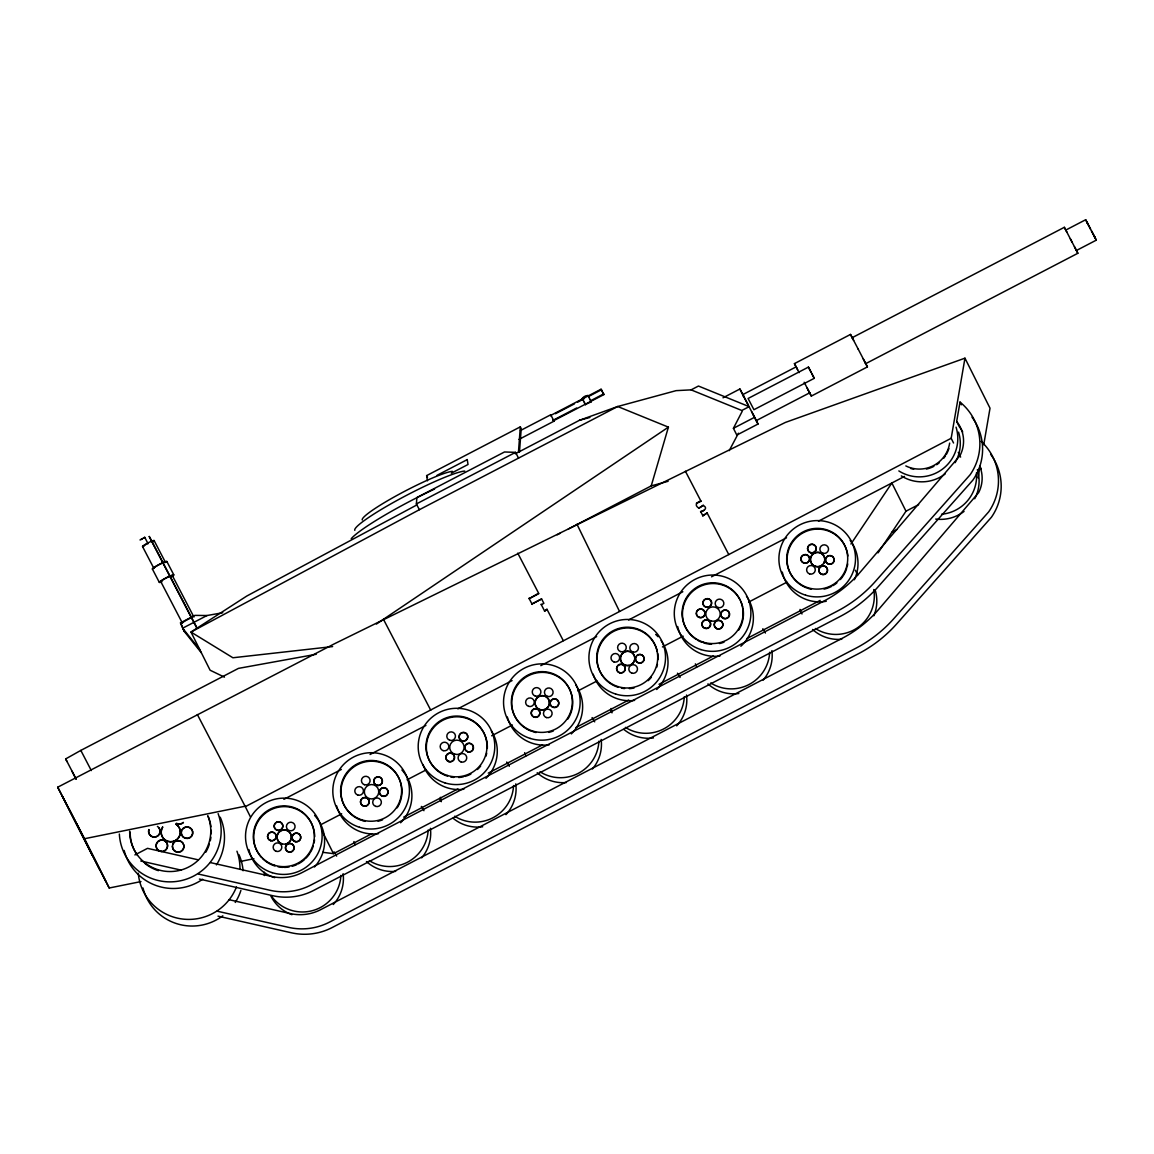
<?xml version="1.0" encoding="UTF-8"?>
<svg xmlns="http://www.w3.org/2000/svg" width="1154" height="1154" viewBox="0 0 1154 1154"><rect width="100%" height="100%" fill="white"/><g stroke="black" fill="none" stroke-linecap="round" stroke-linejoin="round"><path stroke-width="1.5" d="M518.463 452.137L520.324 426.85L426.634 475.607L427.456 480.8M519.473 452.209L521.219 428.624L520.324 426.85M224.453 677.138L210.1 670.214L190.987 632.06L419.378 509.707L416.378 503.952L416.882 497.562L504.486 451.979L515.549 452.354L518.535 458.109M953.55 442.992L951.184 438.275L964.96 358.173L785.398 422.422L334.227 643.889L57.7 787.216L109.212 888.003L140.976 881.584M210.518 862.615L271.753 876.492A44.371 44.083 -26.6 0 0 301.425 872.914L823.653 601.191A122.093 121.314 -26.6 0 0 859.586 572.903L960.07 455.498A31.721 31.519 -26.6 0 0 956.68 421.47L960.013 402.097L961.369 404.794M978.044 477.857L979.847 467.399M983.742 444.766L990.017 408.199L964.96 358.173M568.316 529.022L651.231 485.892L668.411 427.139L617.707 406.511L579.467 420.287L515.304 453.782M140.023 539.957L144.74 537.317L143.572 538.24M723.01 397.798L739.916 388.999L758.019 424.037L736.815 435.072L733.41 428.307L742.21 411.314M729.213 450.651L738.459 433.197M850.931 544.024L891.854 482.992L905.991 511.193L878.035 552.867M149.342 536.48L197.146 628.266M149.154 536.509L196.959 628.339M376.392 624.069L668.411 427.139M416.695 505.019L246.812 596.027L190.987 632.06L232.906 657.766L332.626 646.572M520.468 430.529L550.732 414.776L551.295 415.844L550.732 414.776M582.712 399.428C580.722 397.683 588.266 393.745 588.526 396.471L587.963 395.404M551.352 415.974L550.992 415.281L601.061 389.23L602.013 391.076L601.364 389.792L588.699 396.413M437.106 475.289L467.269 459.595M555.463 413.723L574.461 403.828M577.62 402.183L583.953 398.895M451.329 473.183L468.019 464.499L467.226 459.523M552.881 420.359L576.625 408.011M590.877 400.597L603.542 394.004L601.898 390.845L602.33 391.682M553.79 420.647L553.271 419.652L553.776 420.633L603.859 394.596L602.893 392.749M519.011 439.385L554.05 421.152L553.531 420.143L554.035 421.138M585.366 404.535L591.281 401.78L590.747 400.77M201.344 652.746L184.265 631.426L180.5 622.857L194.867 615.385L206.999 615.529L222.765 612.731M416.378 503.952L515.549 452.354M206.999 615.529L182.649 628.194L199.729 649.529M419.378 509.707L617.707 406.511L676.114 390.643L691.102 389.864L698.458 386.042L749.162 406.655L741.806 410.478L691.102 389.864M796.029 366.727L794.428 363.625L850.512 334.429L858.215 349.172M744.128 397.192L742.758 394.625L796.116 366.871L797.573 369.612M852.633 338.511L852.2 337.675L1064.334 227.309L1075.34 248.413L1077.85 253.274L865.716 363.654L865.183 362.659M1090.501 228.982L1085.669 219.736L1065.777 230.079L1066.916 232.242M808.42 367.102L814.262 378.324L753.937 409.713L748.081 398.491L808.42 367.102L811.017 372.064M66.99 761.553L65.663 758.914L80.823 750.403L238.46 668.382L316.268 654.26M733.41 428.307L754.629 417.272M1093.718 235.156L1096.3 240.147L1076.408 250.505L1075.99 249.726M755.74 419.609L756.274 420.604L809.632 392.836L808.348 390.355M809.502 392.648L811.32 396.082L867.419 366.9L863.221 358.793M557.166 534.836L560.354 533.177M696.367 503.259C709.494 498.413 689.515 502.322 698.906 508.164L703.175 505.394L698.906 508.164M538.831 593.661L529.196 598.666L538.615 593.214L517.757 553.155M703.853 510.371C693.338 514.121 711.744 509.967 703.175 505.394M541.601 598.955L531.965 603.975L541.601 598.955L543.866 603.34L541.298 604.682M707.128 512.967L702.858 515.751L707.128 512.967L728.765 554.555L245.312 806.66L197.363 714.542M546.967 609.283L544.616 611.057L546.967 609.283L563.296 640.658M134.874 854.926L147.524 848.349L198.272 859.845M951.184 438.275L728.765 554.555M283.884 799.333L341.339 769.444M370.059 754.5L425.913 725.433M457.821 708.83L512.073 680.6M540.808 665.656L596.647 636.604M628.569 619.986L682.822 591.757M711.542 576.812L786.538 537.793M818.46 521.19L904.505 476.414M905.991 511.193L918.642 504.615M320.942 824.634L341.685 813.83M407.102 779.787L426.259 769.833M491.676 735.79L512.434 725M577.851 690.957L596.993 680.99M662.425 646.947L683.168 636.157M748.6 602.114L786.884 582.179M891.97 532.153L896.745 529.672M322.86 852.316L333.477 853.657L371.776 833.722M403.684 817.119L457.936 788.889M488.257 773.122L542.51 744.893M576.019 727.453L628.685 700.045M659.006 684.279L713.259 656.049M746.768 638.609L820.162 600.412M142.317 538.947L141.004 539.567M146.01 544.399L142.923 546.361L143.774 546.174M146.645 544.111L148.058 543.693L144.74 537.317M579.467 420.287L589.896 417.445M651.231 485.892L668.123 481.29M57.7 787.216L84.516 838.727L245.095 806.228L250.375 816.772M239.801 861.576L253.909 858.72M140.788 860.999L180.99 870.102M198.459 874.068L270.123 890.311A59.575 59.186 -26.6 0 0 310.945 885.017L837.097 611.259A133.056 132.205 -26.6 0 0 875.367 581.428L970.11 474.77A54.281 53.935 -26.6 0 0 960.013 402.097M199.426 879.074L272.834 895.72A59.575 59.186 -26.6 0 0 313.657 890.426L839.795 616.654A133.056 132.205 -26.6 0 0 878.079 586.838L972.822 480.179A54.281 53.935 -26.6 0 0 972 417.185M229.098 899.702L290.346 913.579A44.371 44.083 -26.6 0 0 320.019 910.001L842.247 638.277A122.093 121.314 -26.6 0 0 878.165 609.99L978.664 492.585A31.721 31.519 -26.6 0 0 979.818 466.317M217.053 911.155L288.716 927.398A59.575 59.186 -26.6 0 0 329.525 922.104L855.677 648.346A133.056 132.205 -26.6 0 0 893.946 618.515L988.689 511.857A54.281 53.935 -26.6 0 0 981.145 441.376M218.005 916.161L291.414 932.793A59.575 59.186 -26.6 0 0 332.237 927.513L858.388 653.741A133.056 132.205 -26.6 0 0 896.658 623.925L991.401 517.266A54.281 53.935 -26.6 0 0 990.594 454.258M1096.271 240.104L1091.468 230.901M852.2 337.675L853.657 340.43M867.419 366.9L865.601 363.467M814.248 378.296L811.666 373.362M794.428 363.625L799.131 372.612M809.632 392.836L809.098 391.841M742.758 394.625L743.551 396.024M753.331 414.863L753.75 415.642L751.788 411.834M603.455 393.846L602.85 392.692M603.845 394.581L603.311 393.557M588.338 396.111L589.103 397.596M591.266 401.765L590.502 400.279M582.193 398.433L582.741 399.486M582.554 399.125L583.232 400.424M551.006 415.296L553.43 419.955M1087.573 223.371L1085.669 219.736M1094.396 236.512L1095.319 238.272L1094.497 236.685M743.291 395.62L747.85 404.275M602.576 392.158L602.965 392.908M589.016 397.423L590.285 399.875M583.693 401.289L582.496 399.024M1090.184 228.434L1093.141 234.031M1087.645 223.544L1090.328 228.708M1092.737 233.281L1094.324 236.325M1070.335 238.806L1072.109 242.21M858.028 348.796L864.274 360.827M804.165 382.248L808.189 390.009M755.567 419.32L758.019 424.037M685.418 471.265L701.069 501.37M700.651 511.482L702.858 515.751M590.184 399.673L590.66 400.582M583.664 401.231L584.515 402.876M584.414 402.674L584.89 403.597M541.082 604.234L544.616 611.057M528.979 598.234L532.196 604.407M383.445 619.294L430.745 710.186M166.84 561.464L173.807 574.865M154.102 540.548L165.383 562.229M172.35 575.615L193.93 617.073M142.548 546.563L153.828 568.244M160.795 581.63L182.375 623.073M152.371 568.994L159.339 582.395M80.823 750.403L91.325 770.583M65.663 758.914L76.164 779.094M1088.251 224.727L1086.65 221.611L1087.472 223.198M1074.432 246.682L1077.85 253.274M807.122 387.975L811.32 396.082M753.764 415.743L756.274 420.604M601.768 390.615L601.061 389.23M584.717 403.28L585.193 404.174M1065.604 229.79L1064.334 227.309M852.114 337.545L850.512 334.429M864.447 361.159L865.716 363.654M584.977 403.77L585.496 404.78M796.116 366.871L796.534 367.693M956.68 421.47L959.392 426.879A31.721 31.519 -26.6 0 1 962.681 431.899M958.267 452.397L960.618 457.099M855.359 570.264L857.711 574.966M739.916 388.999L743.306 395.779M426.634 475.607L427.514 477.367M322.485 831.717L333.477 853.657M180.5 622.857L184.265 631.426M72.01 771.218L75.948 779.065M84.516 838.727L109.212 888.003M76.871 824.071L105.678 881.166M69.572 810.065L99.417 869.15M62.287 796.058L92.132 855.143M576.957 524.233L619.51 611.404M220.212 817.191A51.007 50.675 -26.6 0 1 216.433 864.909M202.642 879.247A51.007 50.675 -26.6 0 1 124.156 850.469M218.135 813.657A51.007 50.675 -26.6 0 1 180.298 880.819A51.007 50.675 -26.6 0 1 119.352 834.025M207.734 815.575A40.621 40.361 -26.6 0 1 178.033 870.751A40.621 40.361 -26.6 0 1 129.666 831.226M208.225 816.542A40.621 40.361 -26.6 0 1 210.937 826.726M211.24 830.26A40.621 40.361 -26.6 0 1 211.225 833.765M210.908 837.27A40.621 40.361 -26.6 0 1 210.288 840.761M209.364 844.165A40.621 40.361 -26.6 0 1 205.773 852.229M158.415 870.679A40.621 40.361 -26.6 0 1 144.553 863.134M137.427 855.374A40.621 40.361 -26.6 0 1 130.142 832.193M175.567 841.439A5.77 5.741 -26.6 0 1 183.717 844.786A5.77 5.741 -26.6 0 1 178.957 852.215A5.77 5.741 -26.6 0 1 172.451 846.286M172.725 844.815A5.77 5.741 -26.6 0 1 174.326 842.305M165.008 841.006A5.77 5.741 -26.6 0 1 163.132 851.464M161.632 851.594A5.77 5.741 -26.6 0 1 156.223 844.872A5.77 5.741 -26.6 0 1 163.637 840.372M158.646 827.548A5.77 5.741 -26.6 0 1 155.617 837.039A5.77 5.741 -26.6 0 1 148.895 829.726M183.414 822.586A5.77 5.741 -26.6 0 1 176.418 823.22M182.173 829.712A5.77 5.741 -26.6 0 1 191.91 829.683A5.77 5.741 -26.6 0 1 187.77 838.468A5.77 5.741 -26.6 0 1 181.539 831.068M175.898 824.028A9.621 9.564 -26.6 0 1 178.798 837.227A9.621 9.564 -26.6 0 1 165.527 840.199A9.621 9.564 -26.6 0 1 162.613 826.985M157.406 826.394A5.77 5.741 -26.6 0 1 159.396 833.88A5.77 5.741 -26.6 0 1 152.068 836.563A5.77 5.741 -26.6 0 1 148.794 829.538M183.313 822.398A5.77 5.741 -26.6 0 1 177.673 823.653M175.999 824.216A9.621 9.564 -26.6 0 1 178.899 837.429A9.621 9.564 -26.6 0 1 165.628 840.386A9.621 9.564 -26.6 0 1 162.714 827.187M958.556 432.13A38.342 38.096 -26.6 0 1 955.108 462.682M945.227 473.89A38.342 38.096 -26.6 0 1 901.332 475.91M956.06 427.153A38.342 38.096 -26.6 0 1 898.836 470.933M949.655 443.122A30.538 30.336 -26.6 0 1 905.818 465.927M948.92 448.502A30.538 30.336 -26.6 0 1 946.367 454.344M945.544 455.7A30.538 30.336 -26.6 0 1 943.683 458.282M939.212 462.826A30.538 30.336 -26.6 0 1 936.63 464.73M933.874 466.346A30.538 30.336 -26.6 0 1 926.388 469.087M913.694 469.216A30.538 30.336 -26.6 0 1 910.621 468.437M401.909 769.992A38.342 38.096 -26.6 0 1 400.611 822.759M378.512 833.65A38.342 38.096 -26.6 0 1 336.593 805.795M360.726 820.076A30.538 30.336 -26.6 0 1 343.762 779.065A30.538 30.336 -26.6 0 1 386.1 764.857A30.538 30.336 -26.6 0 1 397.164 807.843M382.58 819.83A30.538 30.336 -26.6 0 1 378.007 821.23M365.313 821.374A30.538 30.336 -26.6 0 1 362.226 820.581M575.774 685.043A38.342 38.096 -26.6 0 1 571.345 733.915M549.246 744.806A38.342 38.096 -26.6 0 1 507.327 716.951M531.475 731.232A30.538 30.336 -26.6 0 1 514.496 690.222A30.538 30.336 -26.6 0 1 556.834 676.013A30.538 30.336 -26.6 0 1 567.898 719.014M553.329 730.987A30.538 30.336 -26.6 0 1 548.741 732.401M536.047 732.53A30.538 30.336 -26.6 0 1 532.975 731.751M314.624 815.416A38.342 38.096 -26.6 0 1 314.479 866.971M274.695 877.675A38.342 38.096 -26.6 0 1 248.903 849.604M261.641 857.595A30.538 30.336 -26.6 0 1 273.094 808.766A30.538 30.336 -26.6 0 1 314.681 836.679M314.537 839.838A30.538 30.336 -26.6 0 1 314.061 842.997M313.253 846.07A30.538 30.336 -26.6 0 1 310.686 851.912M309.863 853.268A30.538 30.336 -26.6 0 1 305.882 858.259M304.728 859.355A30.538 30.336 -26.6 0 1 298.194 863.928M296.766 864.62A30.538 30.336 -26.6 0 1 292.25 866.265M289.149 866.957A30.538 30.336 -26.6 0 1 284.36 867.39M282.773 867.361A30.538 30.336 -26.6 0 1 278.027 866.798M274.94 866.005A30.538 30.336 -26.6 0 1 262.751 858.72M275.618 822.99A4.342 4.313 -26.6 0 1 282.687 824.865A4.342 4.313 -26.6 0 1 277.97 830.447A4.342 4.313 -26.6 0 1 274.897 823.855M282.066 844.021A7.241 7.184 -26.6 0 1 278.532 832.784A7.241 7.184 -26.6 0 1 290.361 833.275A7.241 7.184 -26.6 0 1 285.803 844.18M491.344 730.843A38.342 38.096 -26.6 0 1 485.978 778.33M463.879 789.235A38.342 38.096 -26.6 0 1 422.955 764.554M447.593 776.166A30.538 30.336 -26.6 0 1 427.095 740.666A30.538 30.336 -26.6 0 1 460.908 717.038A30.538 30.336 -26.6 0 1 487.32 748.412M486.714 753.158A30.538 30.336 -26.6 0 1 485.906 756.231M480.67 766.025A30.538 30.336 -26.6 0 1 477.395 769.516M470.861 774.089A30.538 30.336 -26.6 0 1 464.918 776.426M463.374 776.815A30.538 30.336 -26.6 0 1 458.628 777.493M453.854 777.421A30.538 30.336 -26.6 0 1 450.68 776.959M661.141 640.614A38.342 38.096 -26.6 0 1 656.713 689.501M634.613 700.391A38.342 38.096 -26.6 0 1 593.156 674.138M655.674 634.397A38.342 38.096 -26.6 0 1 658.025 636.734M657.679 653.236A30.538 30.336 -26.6 0 1 658.054 659.583M657.448 664.315A30.538 30.336 -26.6 0 1 656.64 667.401M651.404 677.182A30.538 30.336 -26.6 0 1 648.13 680.687M634.109 687.972A30.538 30.336 -26.6 0 1 629.363 688.649M624.588 688.577A30.538 30.336 -26.6 0 1 621.415 688.116M618.342 687.337A30.538 30.336 -26.6 0 1 607.047 635.984A30.538 30.336 -26.6 0 1 657.376 651.678M636.936 655.66A4.342 4.313 -26.6 0 1 643.99 657.52A4.342 4.313 -26.6 0 1 639.273 663.117A4.342 4.313 -26.6 0 1 636.2 656.525M629.204 665.497A7.241 7.184 -26.6 0 1 620.607 656.943A7.241 7.184 -26.6 0 1 632.075 652.76A7.241 7.184 -26.6 0 1 630.978 664.863M746.508 596.2A38.342 38.096 -26.6 0 1 740.882 646.226M719.981 655.977A38.342 38.096 -26.6 0 1 677.672 626.507M740.738 601.234A30.538 30.336 -26.6 0 1 742.743 607.264M743.046 608.822A30.538 30.336 -26.6 0 1 738.632 630.171M724.063 642.158A30.538 30.336 -26.6 0 1 719.476 643.557M711.542 644.264A30.538 30.336 -26.6 0 1 703.709 642.908M702.209 642.403A30.538 30.336 -26.6 0 1 697.853 640.383M696.497 639.576A30.538 30.336 -26.6 0 1 692.414 591.569A30.538 30.336 -26.6 0 1 740.046 599.82M696.554 612.125A4.342 4.313 -26.6 0 1 703.623 610.221A4.342 4.313 -26.6 0 1 702.324 617.39A4.342 4.313 -26.6 0 1 696.352 613.236M850.152 540.418A38.342 38.096 -26.6 0 1 854.378 579.755M826.264 601.277A38.342 38.096 -26.6 0 1 782.297 572.081M806.834 587.963A30.538 30.336 -26.6 0 1 787.706 553.502A30.538 30.336 -26.6 0 1 818.979 529.123A30.538 30.336 -26.6 0 1 847.887 555.954M847.728 563.888A30.538 30.336 -26.6 0 1 847.079 567.018M846.647 568.547A30.538 30.336 -26.6 0 1 840.357 579.553M836.924 582.871A30.538 30.336 -26.6 0 1 832.972 585.626M831.587 586.391A30.538 30.336 -26.6 0 1 824.1 589.117M811.406 589.261A30.538 30.336 -26.6 0 1 808.334 588.468M823.422 566.008A4.342 4.313 -26.6 0 1 827.057 572.297A4.342 4.313 -26.6 0 1 819.773 572.961A4.342 4.313 -26.6 0 1 822.297 566.109M830.043 555.665A4.342 4.313 -26.6 0 1 833.693 561.969A4.342 4.313 -26.6 0 1 826.408 562.618A4.342 4.313 -26.6 0 1 828.918 555.766M822.514 564.912A7.241 7.184 -26.6 0 1 810.757 561.81A7.241 7.184 -26.6 0 1 818.619 552.477A7.241 7.184 -26.6 0 1 823.74 563.469M236.945 851.205A51.007 50.675 -26.6 0 1 239.974 869.121M236.469 886.936A51.007 50.675 -26.6 0 1 138.278 873.217M239.022 854.739A51.007 50.675 -26.6 0 1 243.105 870.751M240.897 890.441A51.007 50.675 -26.6 0 1 235.243 902.457M222.823 915.814A51.007 50.675 -26.6 0 1 142.981 888.003M979.732 466.389A31.721 31.519 -26.6 0 1 981.261 468.986M976.472 472.823A38.342 38.096 -26.6 0 1 941.549 514.237M977.366 469.664A38.342 38.096 -26.6 0 1 974.726 498.759M964.052 511.424A38.342 38.096 -26.6 0 1 935.706 519.069M428.177 829.971A38.342 38.096 -26.6 0 1 369.266 860.624M355.172 844.613A38.342 38.096 -26.6 0 1 353.903 841.54M421.354 806.43A38.342 38.096 -26.6 0 1 423.951 810.699M430.399 828.298A38.342 38.096 -26.6 0 1 421.7 857.826M395.663 871.371A38.342 38.096 -26.6 0 1 366.467 861.562M598.926 741.128A38.342 38.096 -26.6 0 1 540 771.781M525.907 755.783A38.342 38.096 -26.6 0 1 524.637 752.696M592.089 717.6A38.342 38.096 -26.6 0 1 594.685 721.856M601.147 739.454A38.342 38.096 -26.6 0 1 592.435 768.982M566.398 782.542A38.342 38.096 -26.6 0 1 537.201 772.718M340.892 875.381A38.342 38.096 -26.6 0 1 271.204 895.778M264.367 875.569A38.342 38.096 -26.6 0 1 264.381 872.251M334.069 851.854A38.342 38.096 -26.6 0 1 336.651 856.109M343.113 873.708A38.342 38.096 -26.6 0 1 333.29 904.505M291.948 914.689A38.342 38.096 -26.6 0 1 271.103 896.499M513.559 785.542A38.342 38.096 -26.6 0 1 454.633 816.21M441.275 801.684A38.342 38.096 -26.6 0 1 439.876 798.669M506.721 762.015A38.342 38.096 -26.6 0 1 509.318 766.27M515.78 783.869A38.342 38.096 -26.6 0 1 505.957 814.666M482.689 826.769A38.342 38.096 -26.6 0 1 453.089 818.244M441.232 800.515A38.342 38.096 -26.6 0 1 440.381 797.313M684.293 696.713A38.342 38.096 -26.6 0 1 625.367 727.366M612.009 712.84A38.342 38.096 -26.6 0 1 610.61 709.84M677.456 673.186A38.342 38.096 -26.6 0 1 680.052 677.441M686.515 695.04A38.342 38.096 -26.6 0 1 676.691 725.837M653.438 737.925A38.342 38.096 -26.6 0 1 623.824 729.4M611.966 711.672A38.342 38.096 -26.6 0 1 611.115 708.469M769.66 652.284A38.342 38.096 -26.6 0 1 710.734 682.952M696.655 666.94A38.342 38.096 -26.6 0 1 695.372 663.853M762.823 628.757A38.342 38.096 -26.6 0 1 765.419 633.027M771.882 650.625A38.342 38.096 -26.6 0 1 763.169 680.153M738.805 693.511A38.342 38.096 -26.6 0 1 707.936 683.889M873.751 589.55A38.342 38.096 -26.6 0 1 815.359 628.512M802.001 613.986A38.342 38.096 -26.6 0 1 799.996 609.427M875.078 589.708A38.342 38.096 -26.6 0 1 873.866 615.774M841.756 639.258A38.342 38.096 -26.6 0 1 812.56 629.449M351.22 538.716A73.091 8.28 -27.5 0 1 434.568 489.065M354.826 530.35A63.499 7.184 -27.5 0 1 400.611 498.485A63.499 7.184 -27.5 0 1 464.73 471.063M362.284 519.978A52.089 5.9 -27.5 0 1 399.847 493.854A52.089 5.9 -27.5 0 1 452.455 471.351M182.491 622.799A6.506 0.736 -27.5 0 1 190.756 617.996M161.733 581.558A6.506 0.736 -27.5 0 1 166.248 577.966A6.506 0.736 -27.5 0 1 171.744 576.351M161.748 581.876A8.15 0.923 -27.5 0 1 161.171 580.707A8.15 0.923 -27.5 0 1 171.398 575.384A8.15 0.923 -27.5 0 1 171.989 576.538M154.117 568.302A6.506 0.736 -27.5 0 1 159.281 564.58A6.506 0.736 -27.5 0 1 165.267 562.503M152.732 569.081A8.15 0.923 -27.5 0 1 160.146 563.917A8.15 0.923 -27.5 0 1 166.075 562.387M143.485 546.477A6.506 0.736 -27.5 0 1 144.74 544.731A6.506 0.736 -27.5 0 1 152.53 540.822A6.506 0.736 -27.5 0 1 152.645 541.89M176.374 851.811A5.77 5.741 -26.6 0 0 183.746 845.074A5.77 5.741 -26.6 0 0 174.24 842.103A5.77 5.741 -26.6 0 0 176.374 851.811M160.045 851.147A5.77 5.741 -26.6 0 0 167.431 844.411A5.77 5.741 -26.6 0 0 157.91 841.439A5.77 5.741 -26.6 0 0 160.045 851.147M185.188 838.064A5.77 5.741 -26.6 0 0 192.574 831.327A5.77 5.741 -26.6 0 0 183.053 828.356A5.77 5.741 -26.6 0 0 185.188 838.064M359.5 827.274A38.342 38.096 -26.6 0 0 408.53 782.499A38.342 38.096 -26.6 0 0 345.32 762.794A38.342 38.096 -26.6 0 0 359.5 827.274M361.866 819.859A30.538 30.336 -26.6 0 0 400.914 784.201A30.538 30.336 -26.6 0 0 350.571 768.506A30.538 30.336 -26.6 0 0 361.866 819.859M375.742 806.401A4.342 4.313 -26.6 0 0 381.282 801.338A4.342 4.313 -26.6 0 0 374.127 799.102A4.342 4.313 -26.6 0 0 375.742 806.401M363.539 806.04A4.342 4.313 -26.6 0 0 369.092 800.977A4.342 4.313 -26.6 0 0 361.938 798.741A4.342 4.313 -26.6 0 0 363.539 806.04M357.827 795.063A4.342 4.313 -26.6 0 0 363.366 790A4.342 4.313 -26.6 0 0 356.211 787.764A4.342 4.313 -26.6 0 0 357.827 795.063M364.448 784.72A4.342 4.313 -26.6 0 0 370.001 779.657A4.342 4.313 -26.6 0 0 362.846 777.421A4.342 4.313 -26.6 0 0 364.448 784.72M376.795 785.369A4.342 4.313 -26.6 0 0 382.349 780.306A4.342 4.313 -26.6 0 0 375.194 778.07A4.342 4.313 -26.6 0 0 376.795 785.369M382.436 796.217A4.342 4.313 -26.6 0 0 387.989 791.139A4.342 4.313 -26.6 0 0 380.834 788.918A4.342 4.313 -26.6 0 0 382.436 796.217M369.367 798.611A7.241 7.184 -26.6 0 0 378.613 790.158A7.241 7.184 -26.6 0 0 366.683 786.437A7.241 7.184 -26.6 0 0 369.367 798.611M363.467 805.896A4.342 4.313 -26.6 0 0 369.02 800.833A4.342 4.313 -26.6 0 0 361.866 798.597A4.342 4.313 -26.6 0 0 363.467 805.896M376.723 785.225A4.342 4.313 -26.6 0 0 382.277 780.162A4.342 4.313 -26.6 0 0 375.122 777.926A4.342 4.313 -26.6 0 0 376.723 785.225M382.363 796.072A4.342 4.313 -26.6 0 0 387.917 790.995A4.342 4.313 -26.6 0 0 380.762 788.773A4.342 4.313 -26.6 0 0 382.363 796.072M530.234 738.43A38.342 38.096 -26.6 0 0 579.265 693.669A38.342 38.096 -26.6 0 0 516.054 673.95A38.342 38.096 -26.6 0 0 530.234 738.43M532.6 731.016A30.538 30.336 -26.6 0 0 571.648 695.372A30.538 30.336 -26.6 0 0 521.305 679.677A30.538 30.336 -26.6 0 0 532.6 731.016M546.477 717.572A4.342 4.313 -26.6 0 0 552.016 712.494A4.342 4.313 -26.6 0 0 544.861 710.273A4.342 4.313 -26.6 0 0 546.477 717.572M534.273 717.211A4.342 4.313 -26.6 0 0 539.827 712.148A4.342 4.313 -26.6 0 0 532.672 709.912A4.342 4.313 -26.6 0 0 534.273 717.211M528.633 706.363A4.342 4.313 -26.6 0 0 534.187 701.3A4.342 4.313 -26.6 0 0 527.032 699.064A4.342 4.313 -26.6 0 0 528.633 706.363M535.254 696.035A4.342 4.313 -26.6 0 0 540.808 690.972A4.342 4.313 -26.6 0 0 533.653 688.736A4.342 4.313 -26.6 0 0 535.254 696.035M547.458 696.396A4.342 4.313 -26.6 0 0 553.011 691.318A4.342 4.313 -26.6 0 0 545.856 689.097A4.342 4.313 -26.6 0 0 547.458 696.396M553.17 707.373A4.342 4.313 -26.6 0 0 558.724 702.31A4.342 4.313 -26.6 0 0 551.569 700.074A4.342 4.313 -26.6 0 0 553.17 707.373M540.029 709.623A7.241 7.184 -26.6 0 0 549.275 701.17A7.241 7.184 -26.6 0 0 537.346 697.449A7.241 7.184 -26.6 0 0 540.029 709.623A7.241 7.184 -26.6 0 0 549.347 701.329A7.241 7.184 -26.6 0 0 537.418 697.607A7.241 7.184 -26.6 0 0 540.101 709.768M534.201 717.067A4.342 4.313 -26.6 0 0 539.755 711.989A4.342 4.313 -26.6 0 0 532.6 709.768A4.342 4.313 -26.6 0 0 534.201 717.067M553.098 707.229A4.342 4.313 -26.6 0 0 558.651 702.166A4.342 4.313 -26.6 0 0 551.497 699.93A4.342 4.313 -26.6 0 0 553.098 707.229M272.2 872.684A38.342 38.096 -26.6 0 0 321.23 827.923A38.342 38.096 -26.6 0 0 258.02 808.218A38.342 38.096 -26.6 0 0 272.2 872.684M274.565 865.269A30.538 30.336 -26.6 0 0 313.614 829.625A30.538 30.336 -26.6 0 0 263.271 813.931A30.538 30.336 -26.6 0 0 274.565 865.269M288.514 851.969A4.342 4.313 -26.6 0 0 294.068 846.906A4.342 4.313 -26.6 0 0 286.913 844.67A4.342 4.313 -26.6 0 0 288.442 851.825A4.342 4.313 -26.6 0 0 293.996 846.762A4.342 4.313 -26.6 0 0 286.841 844.526A4.342 4.313 -26.6 0 0 288.514 851.969M276.167 851.32A4.342 4.313 -26.6 0 0 281.72 846.257A4.342 4.313 -26.6 0 0 274.565 844.021A4.342 4.313 -26.6 0 0 276.167 851.32M270.599 840.631A4.342 4.313 -26.6 0 0 276.152 835.554A4.342 4.313 -26.6 0 0 268.997 833.332A4.342 4.313 -26.6 0 0 270.599 840.631M289.423 830.649A4.342 4.313 -26.6 0 0 294.977 825.586A4.342 4.313 -26.6 0 0 287.822 823.35A4.342 4.313 -26.6 0 0 289.423 830.649M295.15 841.627A4.342 4.313 -26.6 0 0 300.689 836.563A4.342 4.313 -26.6 0 0 293.534 834.328A4.342 4.313 -26.6 0 0 295.15 841.627M281.994 843.877A7.241 7.184 -26.6 0 0 291.241 835.438A7.241 7.184 -26.6 0 0 279.326 831.717A7.241 7.184 -26.6 0 0 281.994 843.877M270.526 840.487A4.342 4.313 -26.6 0 0 276.08 835.409A4.342 4.313 -26.6 0 0 268.925 833.188A4.342 4.313 -26.6 0 0 270.526 840.487M277.162 830.144A4.342 4.313 -26.6 0 0 282.701 825.081A4.342 4.313 -26.6 0 0 275.546 822.845A4.342 4.313 -26.6 0 0 277.162 830.144M295.063 841.482A4.342 4.313 -26.6 0 0 300.617 836.419A4.342 4.313 -26.6 0 0 293.462 834.183A4.342 4.313 -26.6 0 0 295.063 841.482M444.867 782.845A38.342 38.096 -26.6 0 0 493.898 738.084A38.342 38.096 -26.6 0 0 430.687 718.379A38.342 38.096 -26.6 0 0 444.867 782.845M447.233 775.43A30.538 30.336 -26.6 0 0 486.281 739.786A30.538 30.336 -26.6 0 0 435.938 724.092A30.538 30.336 -26.6 0 0 447.233 775.43M461.11 761.986A4.342 4.313 -26.6 0 0 466.649 756.923A4.342 4.313 -26.6 0 0 459.494 754.687A4.342 4.313 -26.6 0 0 461.11 761.986M448.906 761.626A4.342 4.313 -26.6 0 0 454.46 756.562A4.342 4.313 -26.6 0 0 447.305 754.327A4.342 4.313 -26.6 0 0 448.906 761.626M443.194 750.648A4.342 4.313 -26.6 0 0 448.733 745.571A4.342 4.313 -26.6 0 0 441.578 743.349A4.342 4.313 -26.6 0 0 443.194 750.648M449.815 740.305A4.342 4.313 -26.6 0 0 455.368 735.242A4.342 4.313 -26.6 0 0 448.214 733.006A4.342 4.313 -26.6 0 0 449.815 740.305M462.163 740.955A4.342 4.313 -26.6 0 0 467.716 735.891A4.342 4.313 -26.6 0 0 460.561 733.655A4.342 4.313 -26.6 0 0 462.163 740.955M467.803 751.802A4.342 4.313 -26.6 0 0 473.356 746.725A4.342 4.313 -26.6 0 0 466.202 744.489A4.342 4.313 -26.6 0 0 467.803 751.802A4.342 4.313 -26.6 0 0 473.284 746.58A4.342 4.313 -26.6 0 0 466.129 744.344A4.342 4.313 -26.6 0 0 467.731 751.643M454.734 754.182A7.241 7.184 -26.6 0 0 463.98 745.744A7.241 7.184 -26.6 0 0 452.051 742.022A7.241 7.184 -26.6 0 0 454.734 754.182M448.834 761.481A4.342 4.313 -26.6 0 0 454.387 756.418A4.342 4.313 -26.6 0 0 447.233 754.182A4.342 4.313 -26.6 0 0 448.834 761.481M462.09 740.81A4.342 4.313 -26.6 0 0 467.644 735.747A4.342 4.313 -26.6 0 0 460.489 733.511A4.342 4.313 -26.6 0 0 462.09 740.81M615.601 694.016A38.342 38.096 -26.6 0 0 664.632 649.255A38.342 38.096 -26.6 0 0 601.422 629.536A38.342 38.096 -26.6 0 0 615.601 694.016M617.967 686.601A30.538 30.336 -26.6 0 0 657.015 650.957A30.538 30.336 -26.6 0 0 606.672 635.248A30.538 30.336 -26.6 0 0 617.967 686.601M631.844 673.143A4.342 4.313 -26.6 0 0 637.383 668.079A4.342 4.313 -26.6 0 0 630.228 665.844A4.342 4.313 -26.6 0 0 631.844 673.143M619.64 672.796A4.342 4.313 -26.6 0 0 625.194 667.719A4.342 4.313 -26.6 0 0 618.039 665.497A4.342 4.313 -26.6 0 0 619.64 672.796M614 661.949A4.342 4.313 -26.6 0 0 619.554 656.886A4.342 4.313 -26.6 0 0 612.399 654.65A4.342 4.313 -26.6 0 0 614 661.949M620.621 651.621A4.342 4.313 -26.6 0 0 626.175 646.543A4.342 4.313 -26.6 0 0 619.02 644.321A4.342 4.313 -26.6 0 0 620.621 651.621M632.825 651.967A4.342 4.313 -26.6 0 0 638.378 646.904A4.342 4.313 -26.6 0 0 631.224 644.668A4.342 4.313 -26.6 0 0 632.825 651.967M625.396 665.209A7.241 7.184 -26.6 0 0 634.642 656.756A7.241 7.184 -26.6 0 0 622.713 653.034A7.241 7.184 -26.6 0 0 625.396 665.209M619.568 672.652A4.342 4.313 -26.6 0 0 625.122 667.575A4.342 4.313 -26.6 0 0 617.967 665.353A4.342 4.313 -26.6 0 0 619.568 672.652M638.465 662.814A4.342 4.313 -26.6 0 0 644.019 657.751A4.342 4.313 -26.6 0 0 636.864 655.515A4.342 4.313 -26.6 0 0 638.465 662.814M700.968 649.601A38.342 38.096 -26.6 0 0 749.999 604.826A38.342 38.096 -26.6 0 0 686.789 585.121A38.342 38.096 -26.6 0 0 700.968 649.601M703.334 642.187A30.538 30.336 -26.6 0 0 742.383 606.528A30.538 30.336 -26.6 0 0 692.039 590.834A30.538 30.336 -26.6 0 0 703.334 642.187M717.283 628.872A4.342 4.313 -26.6 0 0 722.837 623.809A4.342 4.313 -26.6 0 0 715.682 621.573A4.342 4.313 -26.6 0 0 717.283 628.872M705.007 628.367A4.342 4.313 -26.6 0 0 710.561 623.304A4.342 4.313 -26.6 0 0 703.406 621.068A4.342 4.313 -26.6 0 0 704.935 628.223A4.342 4.313 -26.6 0 0 710.489 623.16A4.342 4.313 -26.6 0 0 703.334 620.924A4.342 4.313 -26.6 0 0 705.007 628.367M705.988 607.192A4.342 4.313 -26.6 0 0 711.542 602.128A4.342 4.313 -26.6 0 0 704.315 599.748A4.342 4.313 -26.6 0 0 705.916 607.047A4.342 4.313 -26.6 0 0 711.47 601.984A4.342 4.313 -26.6 0 0 704.387 599.892A4.342 4.313 -26.6 0 0 705.988 607.192M718.192 607.552A4.342 4.313 -26.6 0 0 723.746 602.489A4.342 4.313 -26.6 0 0 716.591 600.253A4.342 4.313 -26.6 0 0 718.192 607.552M723.904 618.544A4.342 4.313 -26.6 0 0 729.458 613.466A4.342 4.313 -26.6 0 0 722.303 611.245A4.342 4.313 -26.6 0 0 723.904 618.544M710.835 620.924A7.241 7.184 -26.6 0 0 720.082 612.486A7.241 7.184 -26.6 0 0 708.152 608.764A7.241 7.184 -26.6 0 0 710.835 620.924M717.211 628.728A4.342 4.313 -26.6 0 0 722.765 623.665A4.342 4.313 -26.6 0 0 715.595 621.429A4.342 4.313 -26.6 0 0 717.211 628.728M699.295 617.39A4.342 4.313 -26.6 0 0 704.849 612.312A4.342 4.313 -26.6 0 0 697.694 610.091A4.342 4.313 -26.6 0 0 699.295 617.39M723.832 618.4A4.342 4.313 -26.6 0 0 729.386 613.322A4.342 4.313 -26.6 0 0 722.231 611.101A4.342 4.313 -26.6 0 0 723.832 618.4M805.593 595.161A38.342 38.096 -26.6 0 0 854.624 550.4A38.342 38.096 -26.6 0 0 791.413 530.681A38.342 38.096 -26.6 0 0 805.593 595.161M807.959 587.747A30.538 30.336 -26.6 0 0 847.007 552.088A30.538 30.336 -26.6 0 0 796.664 536.394A30.538 30.336 -26.6 0 0 807.959 587.747M809.632 573.942A4.342 4.313 -26.6 0 0 815.186 568.864A4.342 4.313 -26.6 0 0 808.031 566.643A4.342 4.313 -26.6 0 0 809.632 573.942M803.992 563.094A4.342 4.313 -26.6 0 0 809.545 558.031A4.342 4.313 -26.6 0 0 802.391 555.795A4.342 4.313 -26.6 0 0 803.92 562.95A4.342 4.313 -26.6 0 0 809.473 557.887A4.342 4.313 -26.6 0 0 802.318 555.651A4.342 4.313 -26.6 0 0 803.992 563.094M810.613 552.752A4.342 4.313 -26.6 0 0 816.166 547.688A4.342 4.313 -26.6 0 0 808.94 545.308A4.342 4.313 -26.6 0 0 810.541 552.607A4.342 4.313 -26.6 0 0 816.094 547.544A4.342 4.313 -26.6 0 0 809.012 545.453A4.342 4.313 -26.6 0 0 810.613 552.752M822.889 553.256A4.342 4.313 -26.6 0 0 828.442 548.193A4.342 4.313 -26.6 0 0 821.287 545.957A4.342 4.313 -26.6 0 0 822.889 553.256M815.388 566.354A7.241 7.184 -26.6 0 0 824.634 557.901A7.241 7.184 -26.6 0 0 812.704 554.18A7.241 7.184 -26.6 0 0 815.388 566.354M821.836 574.288A4.342 4.313 -26.6 0 0 827.389 569.225A4.342 4.313 -26.6 0 0 820.22 566.989A4.342 4.313 -26.6 0 0 821.836 574.288M828.457 563.96A4.342 4.313 -26.6 0 0 834.01 558.882A4.342 4.313 -26.6 0 0 826.855 556.661A4.342 4.313 -26.6 0 0 828.457 563.96"/></g></svg>
